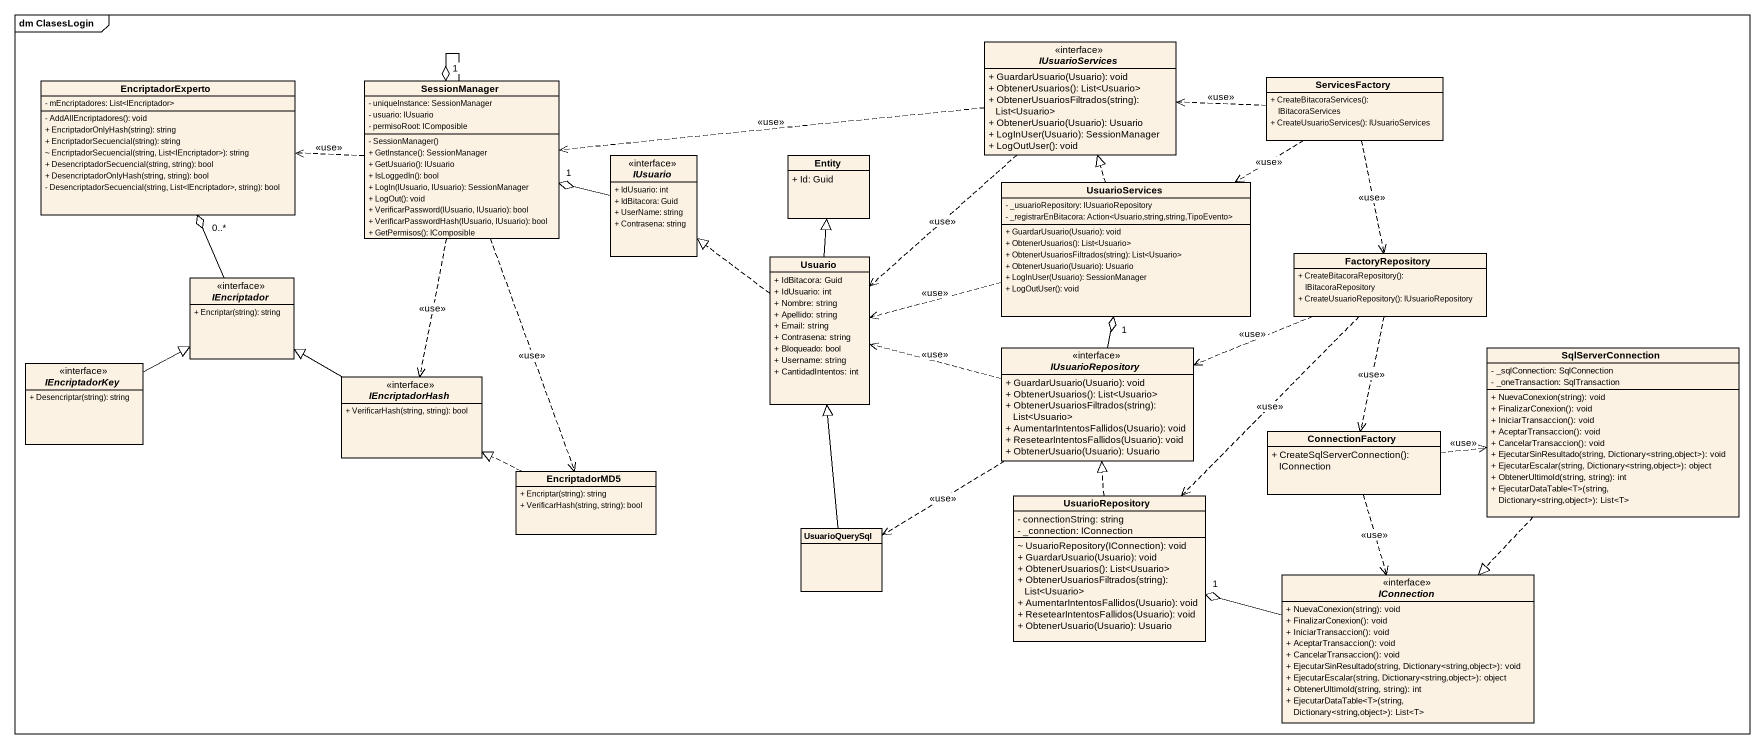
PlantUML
@startuml
mainframe dm ClasesLogin
hide circle
hide empty members
skinparam classAttributeIconSize 0
interface IUsuarioServices {
  + GuardarUsuario(Usuario): void
  + ObtenerUsuarios(): List<Usuario>
  + ObtenerUsuariosFiltrados(string): List<Usuario>
  + ObtenerUsuario(Usuario): Usuario
  + LogInUser(Usuario): SessionManager
  + LogOutUser(): void
}
class EncriptadorExperto {
  - mEncriptadores: List<IEncriptador>
  - AddAllEncriptadores(): void
  + EncriptadorOnlyHash(string): string
  + EncriptadorSecuencial(string): string
  ~ EncriptadorSecuencial(string, List<IEncriptador>): string
  + DesencriptadorSecuencial(string, string): bool
  + DesencriptadorOnlyHash(string, string): bool
  - DesencriptadorSecuencial(string, List<IEncriptador>, string): bool
}
class SessionManager {
  - uniqueInstance: SessionManager
  - usuario: IUsuario
  - permisoRoot: IComposible
  - SessionManager()
  + GetInstance(): SessionManager
  + GetUsuario(): IUsuario
  + IsLoggedIn(): bool
  + LogIn(IUsuario, IUsuario): SessionManager
  + LogOut(): void
  + VerificarPassword(IUsuario, IUsuario): bool
  + VerificarPasswordHash(IUsuario, IUsuario): bool
  + GetPermisos(): IComposible
}
class ServicesFactory {
  + CreateBitacoraServices(): IBitacoraServices
  + CreateUsuarioServices(): IUsuarioServices
}
interface IUsuario {
  + IdUsuario: int
  + IdBitacora: Guid
  + UserName: string
  + Contrasena: string
}
class "Entity" as Entity_ {
  + Id: Guid
}
class UsuarioServices {
  - _usuarioRepository: IUsuarioRepository
  - _registrarEnBitacora: Action<Usuario,string,string,TipoEvento>
  + GuardarUsuario(Usuario): void
  + ObtenerUsuarios(): List<Usuario>
  + ObtenerUsuariosFiltrados(string): List<Usuario>
  + ObtenerUsuario(Usuario): Usuario
  + LogInUser(Usuario): SessionManager
  + LogOutUser(): void
}
class FactoryRepository {
  + CreateBitacoraRepository(): IBitacoraRepository
  + CreateUsuarioRepository(): IUsuarioRepository
}
interface IEncriptador {
  + Encriptar(string): string
}
class Usuario {
  + IdBitacora: Guid
  + IdUsuario: int
  + Nombre: string
  + Apellido: string
  + Email: string
  + Contrasena: string
  + Bloqueado: bool
  + Username: string
  + CantidadIntentos: int
}
interface IEncriptadorKey {
  + Desencriptar(string): string
}
interface IEncriptadorHash {
  + VerificarHash(string, string): bool
}
interface IUsuarioRepository {
  + GuardarUsuario(Usuario): void
  + ObtenerUsuarios(): List<Usuario>
  + ObtenerUsuariosFiltrados(string): List<Usuario>
  + AumentarIntentosFallidos(Usuario): void
  + ResetearIntentosFallidos(Usuario): void
  + ObtenerUsuario(Usuario): Usuario
}
class SqlServerConnection {
  - _sqlConnection: SqlConnection
  - _oneTransaction: SqlTransaction
  + NuevaConexion(string): void
  + FinalizarConexion(): void
  + IniciarTransaccion(): void
  + AceptarTransaccion(): void
  + CancelarTransaccion(): void
  + EjecutarSinResultado(string, Dictionary<string,object>): void
  + EjecutarEscalar(string, Dictionary<string,object>): object
  + ObtenerUltimoId(string, string): int
  + EjecutarDataTable<T>(string, Dictionary<string,object>): List<T>
}
class ConnectionFactory {
  + CreateSqlServerConnection(): IConnection
}
class EncriptadorMD5 {
  + Encriptar(string): string
  + VerificarHash(string, string): bool
}
class UsuarioRepository {
  - connectionString: string
  - _connection: IConnection
  ~ UsuarioRepository(IConnection): void
  + GuardarUsuario(Usuario): void
  + ObtenerUsuarios(): List<Usuario>
  + ObtenerUsuariosFiltrados(string): List<Usuario>
  + AumentarIntentosFallidos(Usuario): void
  + ResetearIntentosFallidos(Usuario): void
  + ObtenerUsuario(Usuario): Usuario
}
class UsuarioQuerySql
interface IConnection {
  + NuevaConexion(string): void
  + FinalizarConexion(): void
  + IniciarTransaccion(): void
  + AceptarTransaccion(): void
  + CancelarTransaccion(): void
  + EjecutarSinResultado(string, Dictionary<string,object>): void
  + EjecutarEscalar(string, Dictionary<string,object>): object
  + ObtenerUltimoId(string, string): int
  + EjecutarDataTable<T>(string, Dictionary<string,object>): List<T>
}
IUsuarioServices .left.> SessionManager : <<use>>
IUsuarioServices ..> Usuario : <<use>>
SessionManager .left.> EncriptadorExperto : <<use>>
SessionManager --o "1" SessionManager
SessionManager ..> IEncriptadorHash : <<use>>
SessionManager ..> EncriptadorMD5 : <<use>>
ServicesFactory .left.> IUsuarioServices : <<use>>
ServicesFactory ..> UsuarioServices : <<use>>
ServicesFactory ..> FactoryRepository : <<use>>
IUsuario -left-o "1" SessionManager
UsuarioServices .up.|> IUsuarioServices
UsuarioServices .left.> Usuario : <<use>>
FactoryRepository .left.> IUsuarioRepository : <<use>>
FactoryRepository ..> ConnectionFactory : <<use>>
FactoryRepository ..> UsuarioRepository : <<use>>
IEncriptador -up-o "0..*" EncriptadorExperto
Usuario .up.|> IUsuario
Usuario -up-|> Entity_
IEncriptadorKey -right-|> IEncriptador
IEncriptadorHash -left-|> IEncriptador
IUsuarioRepository -up-o "1" UsuarioServices
IUsuarioRepository .left.> Usuario : <<use>>
IUsuarioRepository ..> UsuarioQuerySql : <<use>>
SqlServerConnection ..|> IConnection
ConnectionFactory .right.> SqlServerConnection : <<use>>
ConnectionFactory ..> IConnection : <<use>>
EncriptadorMD5 .left.|> IEncriptadorHash
UsuarioRepository .up.|> IUsuarioRepository
UsuarioQuerySql -up-|> Usuario
IConnection -left-o "1" UsuarioRepository
@enduml
